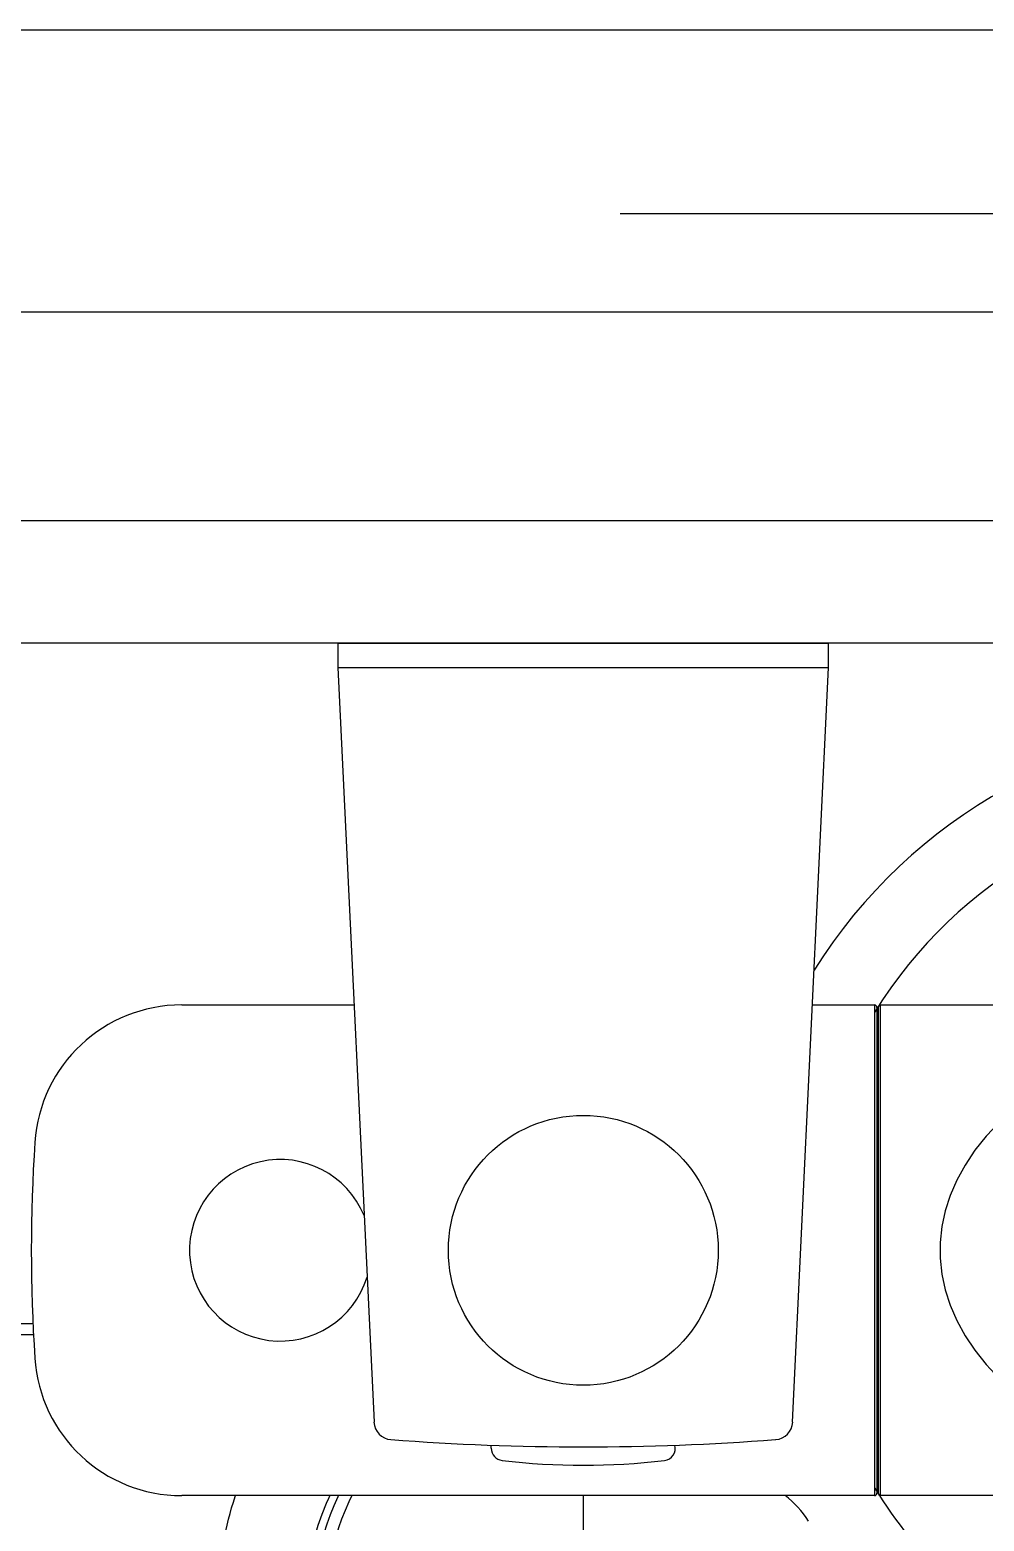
# Model space of a CAD drawing. Header units: millimetres. Extents: x 0 to 1390178, y 0 to 110113.
# Drawn here: x 698578.9 to 698656.7, y 37999.1 to 38120.7 of the extents above; entities that cross this region are included whole.
import ezdxf
from ezdxf.xclip import XClip

# ---------------------------------------------------------------- set-up
doc = ezdxf.new("R2010")
doc.units = ezdxf.units.MM
doc.header["$LTSCALE"] = 100
doc.header["$XCLIPFRAME"] = 0
doc.linetypes.add('X - 단위세대 확장형$0$CENTER', pattern=[65, 60, -2, 1, -2])
doc.linetypes.add('X - 단위세대 확장형$0$HID', pattern=[1.5, 1, -0.5])
for name, color, linetype in [('SYM', 7, 'Continuous'), ('X - 단위세대 확장형$0$0 TILE LINE & HATCH', 8, 'Continuous'), ('X - 단위세대 확장형$0$A-ETC', 7, 'Continuous'), ('X - 단위세대 확장형$0$CENTER', 2, 'X - 단위세대 확장형$0$CENTER'), ('X - 단위세대 확장형$0$DIM', 7, 'Continuous'), ('X - 단위세대 확장형$0$X-25$0$AA-FFXM-SANI', 4, 'Continuous'), ('X - 단위세대 확장형$0$수전', 6, 'Continuous'), ('X - 단위세대 확장형$0$위생기구', 6, 'Continuous')]:
    doc.layers.add(name, color=color, linetype=linetype)
doc.layers.add('X - 단위세대 확장형$0$A-MC', color=171, linetype='Continuous', plot=False)

# ---------------------------------------------------------------- blocks, each defined once
blk = doc.blocks.new('X - 단위세대 확장형$0$A$C82f215e7')
blk.add_wipeout([(65, 155.79), (25, 155.79), (25, 153.79), (26.31, 126.29), (12.26, 126.29), (4.06, 123.05), (0.29, 115.07), (0, 106.29), (0.29, 97.5), (4.06, 89.53), (12.26, 86.29), (61.45, 86.29), (62.5, 85.35), (63.35, 84.21), (69.99, 75.74), (78.52, 69.18), (67.99, 53.47), (67.99, 50.03), (67.97, 16.2), (96.22, 0), (124.47, 16.2), (124.47, 51.75), (119.71, 63.29), (149.97, 63.29), (186.25, 106.29), (143.25, 149.29), (100.25, 149.29), (79.44, 143.91), (63.82, 129.14)]).dxf.layer = 'X - 단위세대 확장형$0$0 TILE LINE & HATCH'
at = {"layer": 'X - 단위세대 확장형$0$수전', "color": 6}
for p, q in [((25, 155.79), (65, 155.79)), ((25, 155.79), (25, 153.79)), ((65, 153.79), (65, 155.79)), ((25, 153.79), (27.94, 92.28)), ((25, 153.79), (65, 153.79)), ((62.06, 92.28), (65, 153.79)), ((12.26, 126.29), (26.31, 126.29)), ((63.69, 126.29), (68.74, 126.29)), ((68.74, 126.29), (68.74, 86.29)), ((68.94, 126.09), (68.94, 86.49)), ((69.04, 126.09), (69.04, 86.49)), ((69.24, 126.29), (99.04, 126.29)), ((69.24, 86.29), (69.24, 126.29)), ((37.5, 90.15), (37.5, 90.4)), ((68.74, 86.29), (12.26, 86.29)), ((82.14, 86.29), (69.24, 86.29))]:
    blk.add_line(p, q, dxfattribs=at)
at = {"layer": 'X - 단위세대 확장형$0$수전', "color": 6, "flags": 128}
blk.add_lwpolyline([(82.73, 119.81), (81.35, 118.83), (80.07, 117.8), (78.9, 116.72), (77.85, 115.6), (76.93, 114.44), (76.12, 113.24), (75.45, 112.02), (74.91, 110.77), (74.5, 109.5), (74.23, 108.22), (74.09, 106.93), (74.09, 105.64), (74.23, 104.35), (74.5, 103.07), (74.91, 101.81), (75.45, 100.56), (76.12, 99.33), (76.93, 98.14), (77.85, 96.98), (78.9, 95.85), (80.07, 94.78), (81.35, 93.74), (82.73, 92.77)], dxfattribs=at)
at = {"layer": 'X - 단위세대 확장형$0$수전', "color": 6}
blk.add_circle((45, 106.29), 11, dxfattribs=at)
for centre, radius, start, end in [((100.25, 106.29), 43, 90, 147.9001), ((100.25, 106.29), 37, 90, 148.3833), ((12.26, 114.29), 12, 90, 176.2428), ((68.74, 126.09), 0.2, 0, 90), ((69.24, 126.09), 0.2, 90, 180), ((134.08, 106.29), 134.08, 176.2428, 183.7572), ((20.3, 106.29), 7.4, 22.5924, 342.8725), ((12.26, 98.29), 12, 183.7572, 270), ((29.43, 92.35), 1.5, 182.7557, 265.7187), ((60.57, 92.35), 1.5, 274.2813, 357.2429), ((45, 300.27), 210, 265.7187, 274.2813), ((38.5, 90.15), 1, 180, 263.2742), ((51.5, 90.15), 1, 276.7258, 14.5299), ((45, 145.27), 56.5, 263.2742, 276.7258), ((68.74, 86.49), 0.2, 270, 0), ((100.27, 106.29), 37, 211.6167, 241.6856), ((69.24, 86.49), 0.2, 180, 270), ((57.34, 80.62), 7, 30.8907, 54.1061)]:
    blk.add_arc(centre, radius, start, end, dxfattribs=at)
blk = doc.blocks.new('X - 단위세대 확장형$0$KBY-030C(TOP)')
blk.add_wipeout([(1008.73, -1662.94), (1013.73, -1662.94), (1020.73, -1682.44), (1020.73, -1682.69), (1021.33, -1682.69), (1022.73, -1681.29), (1022.73, -1681.06), (1048.23, -1681.06), (1048.58, -1681.21), (1048.73, -1681.56), (1048.73, -1705.5), (1049.04, -1705.51), (1049.77, -1706.9), (1050, -1706.9), (1050.73, -1705.5), (1050.86, -1705.51), (1051.23, -1705.77), (1052.4, -1703.75), (1062.56, -1703.75), (1063.73, -1705.77), (1063.73, -1709.25), (1064.08, -1709.4), (1064.23, -1709.75), (1064.23, -1702), (1064.52, -1701.29), (1065.23, -1701), (1107.23, -1701), (1107.94, -1701.29), (1108.23, -1702), (1108.23, -1759.72), (1113.56, -1760.41), (1122.3, -1760.97), (1124.59, -1761), (1194.56, -1761), (1198.53, -1762.23), (1201.11, -1765.48), (1203.54, -1778.5), (1201.12, -1791.51), (1198.53, -1794.77), (1194.56, -1796), (1124.59, -1796), (1114.4, -1796.51), (1108.22, -1797.29), (1108.23, -1855), (1107.94, -1855.71), (1107.23, -1856), (1065.23, -1856), (1064.52, -1855.71), (1064.23, -1855), (1064.23, -1847.25), (1064.08, -1847.61), (1063.73, -1847.75), (1063.73, -1851.23), (1062.56, -1853.25), (1052.4, -1853.25), (1051.23, -1851.23), (1051.23, -1850.2), (1051.18, -1850.1), (1050.95, -1850.1), (1050.21, -1851.5), (1048.73, -1851.5), (1048.73, -1871.49), (1048.23, -1871.99), (1022.73, -1871.99), (1022.73, -1871.76), (1021.33, -1870.36), (1020.73, -1870.36), (1020.73, -1870.61), (1013.73, -1890.11), (1008.73, -1890.11), (1008.73, -1830.11), (1013.73, -1830.11), (1020.73, -1849.61), (1020.73, -1850.27), (1020.96, -1849.86), (1021.33, -1849.86), (1022.73, -1848.46), (1022.73, -1848.23), (1024.7, -1847.83), (1027.61, -1846.66), (1030.29, -1844.94), (1032.36, -1842.78), (1032.77, -1841.95), (1035.12, -1834.47), (1037.86, -1825.9), (1037.86, -1825.63), (1038.21, -1825.65), (1048.73, -1825.65), (1048.73, -1825.5), (1049.31, -1825.5), (1050.05, -1826.92), (1050.3, -1826.92), (1051.01, -1825.5), (1051.25, -1825.74), (1052.4, -1823.75), (1062.56, -1823.75), (1063.73, -1825.77), (1063.73, -1829.25), (1064.08, -1829.4), (1064.23, -1829.75), (1064.23, -1727.25), (1064.08, -1727.61), (1063.73, -1727.75), (1063.73, -1731.23), (1062.56, -1733.25), (1052.4, -1733.25), (1051.23, -1731.23), (1051.23, -1730.73), (1050.9, -1730.09), (1050.67, -1730.1), (1049.95, -1731.49), (1048.73, -1731.5), (1048.73, -1731.39), (1038.15, -1731.35), (1038.06, -1731.4), (1037.81, -1730.89), (1032.87, -1712.27), (1030.88, -1709), (1027.81, -1706.57), (1022.73, -1704.82), (1022.73, -1704.59), (1021.33, -1703.19), (1020.73, -1703.19), (1020.73, -1703.44), (1013.73, -1722.94), (1008.73, -1722.94)]).dxf.layer = 'X - 단위세대 확장형$0$0 TILE LINE & HATCH'
at = {"layer": 'X - 단위세대 확장형$0$CENTER', "color": 1, "linetype": 'X - 단위세대 확장형$0$CENTER'}
blk.add_line((1057.61, -1778.5), (1209.24, -1778.5), dxfattribs=at)
at = {"layer": 'X - 단위세대 확장형$0$위생기구', "linetype": 'Continuous'}
for p, q in [((1064.23, -1702), (1064.23, -1855)), ((1065.11, -1702), (1065.11, -1760.13)), ((1065.11, -1760.13), (1064.23, -1760.13)), ((1065.24, -1775), (1065.41, -1775)), ((1064.31, -1778.5), (1064.23, -1778.5)), ((1064.85, -1778.5), (1064.31, -1778.5)), ((1065.41, -1782), (1065.24, -1782)), ((1065.11, -1796.88), (1064.23, -1796.88)), ((1065.11, -1796.88), (1065.11, -1855))]:
    blk.add_line(p, q, dxfattribs=at)
for centre, radius, start, end in [((1087.48, -1778.5), 22.02, 78.7546, 281.2454), ((1087.48, -1778.5), 21.02, 78.7546, 281.2454), ((1087.46, -1778.53), 22.61, 129.2686, 170.8849), ((1087.33, -1778.49), 22.47, 170.9164, 171.9675), ((1087.42, -1778.51), 22.57, 171.9729, 179.9892), ((1087.42, -1778.5), 22.57, 180.0108, 188.0271), ((1087.48, -1778.5), 22.3, 178.9769, 181.0239), ((1087.32, -1778.51), 22.47, 188.0325, 188.995), ((1087.46, -1778.48), 22.61, 189.0267, 230.7316)]:
    blk.add_arc(centre, radius, start, end, dxfattribs=at)
for start_param, end_param in [(1.625417, 2.987142), (-2.987142, -1.625417)]:
    blk.add_ellipse((1087.72, -1778.5), major_axis=(22.75, 0), ratio=0.999946, start_param=start_param, end_param=end_param, dxfattribs=at)
for points, knots in [([(1092.86, -1749.9), (1090.47, -1749.18), (1085.35, -1748.46), (1077.6, -1749.91), (1070.49, -1753.86), (1066.7, -1757.88), (1065.11, -1760.13)], [0, 0, 0, 0, 0.237523, 0.483157, 0.737259, 1, 1, 1, 1]), ([(1065.11, -1760.13), (1065, -1761.68), (1064.61, -1767.8), (1064.31, -1773.92), (1064.31, -1778.5)], [0, 0, 0, 0, 0.25336, 1, 1, 1, 1]), ([(1065.41, -1775), (1065.41, -1775), (1065.41, -1775.04), (1065.41, -1775.08), (1065.41, -1775.17), (1065.4, -1775.28), (1065.38, -1775.43), (1065.36, -1775.68), (1065.32, -1776.06), (1065.28, -1776.58), (1065.24, -1777.18), (1065.22, -1777.83), (1065.21, -1778.27), (1065.21, -1778.5)], [0, 0, 0, 0, 0.005031, 0.019418, 0.043299, 0.076444, 0.118529, 0.169108, 0.293648, 0.445168, 0.617872, 0.805208, 1, 1, 1, 1]), ([(1064.31, -1778.5), (1064.31, -1780.04), (1064.41, -1786.17), (1064.8, -1792.29), (1065.11, -1796.88)], [0, 0, 0, 0, 0.251142, 1, 1, 1, 1]), ([(1065.21, -1778.5), (1065.21, -1778.73), (1065.22, -1779.18), (1065.24, -1779.82), (1065.28, -1780.42), (1065.32, -1780.94), (1065.36, -1781.33), (1065.38, -1781.58), (1065.4, -1781.73), (1065.41, -1781.84), (1065.41, -1781.93), (1065.41, -1781.97), (1065.41, -1782), (1065.41, -1782)], [0, 0, 0, 0, 0.194795, 0.382135, 0.554837, 0.706354, 0.830893, 0.881472, 0.923557, 0.956701, 0.980582, 0.994969, 1, 1, 1, 1]), ([(1092.86, -1807.1), (1090.47, -1807.82), (1085.35, -1808.54), (1077.6, -1807.09), (1070.49, -1803.14), (1066.7, -1799.13), (1065.11, -1796.88)], [0, 0, 0, 0, 0.237523, 0.483157, 0.737259, 1, 1, 1, 1])]:
    blk.add_open_spline(points, degree=3, knots=knots, dxfattribs=at)
at = {"layer": 'X - 단위세대 확장형$0$0 TILE LINE & HATCH', "rotation": 90}
blk.add_blockref('X - 단위세대 확장형$0$A$C82f215e7', (1164.52, -1823.5), dxfattribs=at)
blk = doc.blocks.new('X - 단위세대 확장형$0$KBY-030C평+슬라이드바')
at = {"layer": 'X - 단위세대 확장형$0$DIM'}
blk.add_blockref('X - 단위세대 확장형$0$KBY-030C(TOP)', (8273.86, 15973.24), dxfattribs=at)
blk = doc.blocks.new('X - 단위세대 확장형$0$A$C456C1CD8')
at = {"layer": 'X - 단위세대 확장형$0$A-ETC', "color": 8, "linetype": 'Continuous', "elevation": 0}
for points in [[(-10, 2300), (-10, 0)], [(1500, 1550), (1500, 0), (0, 0), (0, 2300), (1500, 2300)], [(-27, 2290), (-27, 0)]]:
    blk.add_lwpolyline(points, dxfattribs=at)
at = {"layer": 'X - 단위세대 확장형$0$X-25$0$AA-FFXM-SANI', "color": 8, "linetype": 'X - 단위세대 확장형$0$HID', "elevation": 0}
blk.add_lwpolyline([(1535, 1550), (1535, -35), (-35, -35), (-35, 2335), (1535, 2335), (1535, 1550)], dxfattribs=at)
at = {"xscale": -1, "rotation": 180}
blk.add_blockref('X - 단위세대 확장형$0$KBY-030C평+슬라이드바', (-9282.59, 14562.74, 0), dxfattribs=at)
blk = doc.blocks.new('X - 단위세대 확장형$0$A$C6f67e9a2')
at = {"layer": 'X - 단위세대 확장형$0$A-ETC', "color": 8, "linetype": 'Continuous'}
blk.add_line((-1990, -10942.52, 0), (410, -10942.52, 0), dxfattribs=at)
ref = blk.add_blockref('X - 단위세대 확장형$0$A$C456C1CD8', (360, -10992.52, 0), dxfattribs=dict(xscale=-1.000000000000008, rotation=90))
XClip(ref).set_block_clipping_path([(-49.9999596067, -469.999999972), (560.0000807867, 2350.0000000137)])
at = {"layer": 'X - 단위세대 확장형$0$A-MC'}
blk.add_line((830, -10992.52), (-2200.06, -10992.52), dxfattribs=at)
blk = doc.blocks.new('X - 단위세대 확장형$0$A$Cca1b3c21')
at = {"xscale": -1.000000000000001}
blk.add_blockref('X - 단위세대 확장형$0$A$C456C1CD8', (-180, -8192.52), dxfattribs=at)
blk = doc.blocks.new('X - 단위세대 확장형', base_point=(-475.36, -286.73))
blk.add_blockref('X - 단위세대 확장형$0$A$C6f67e9a2', (45881.98, 64955.63))
ref = blk.add_blockref('X - 단위세대 확장형$0$A$Cca1b3c21', (38049.46, 54143.11), dxfattribs=dict(rotation=90))
XClip(ref).set_block_clipping_path([(-7340.0000000019, -8662.5220021125), (-740, 0)])

msp = doc.modelspace()

# ---------------------------------------------------------------- block references
at = {"layer": 'SYM'}
ref = msp.add_blockref('X - 단위세대 확장형', (652274.72, -16179.14), dxfattribs=at)
XClip(ref).set_block_clipping_path([(27286.2339647645, 22495.2025850526), (88213.6007378809, 68689.6277392105)])

doc.saveas('drawing.dxf')
